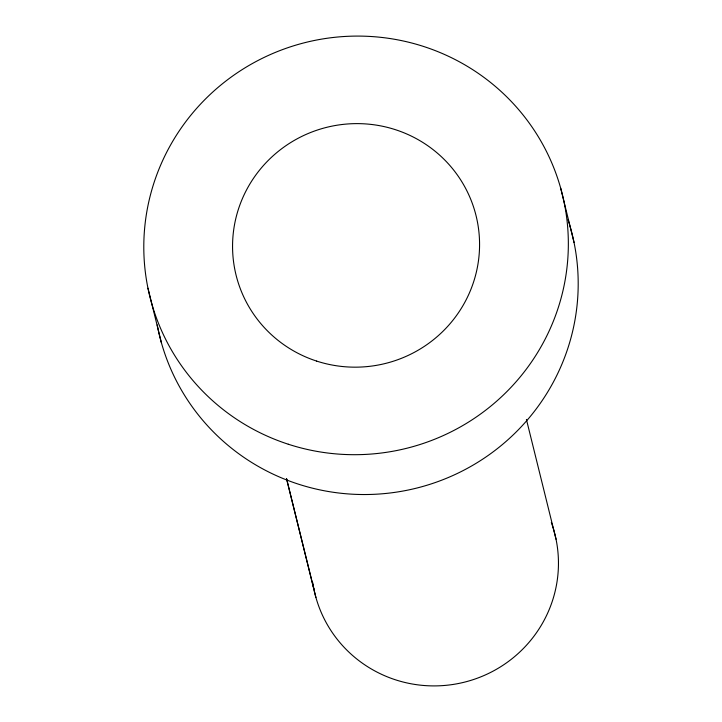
<?xml version="1.0" encoding="UTF-8"?>
<svg xmlns="http://www.w3.org/2000/svg" width="722" height="722" viewBox="0 0 722 722"><rect width="100%" height="100%" fill="white"/><g stroke="black" fill="none" stroke-linecap="round" stroke-linejoin="round"><path stroke-width="1.08" d="M560.651 188.063L574.026 242.412M526.419 419.437L556.021 539.217M286.589 478.794L313.871 589.044M286.481 478.506L315.92 597.482M147.974 288.213L161.349 342.562M551.328 522.502A123.615 121.657 -13.9 0 1 464.697 682.1A123.615 121.657 -13.9 0 1 312.743 582.627M568.024 219.75A212.458 209.1 -13.9 0 1 417.839 487.792A212.458 209.1 -13.9 0 1 157.215 324.918M316.633 361.081A123.615 121.657 -13.9 0 0 477.143 220.481A123.615 121.657 -13.9 0 0 274.432 154.616A123.615 121.657 -13.9 0 0 316.633 361.081M288.295 444.229A212.458 209.1 -13.9 0 0 564.171 202.575A212.458 209.1 -13.9 0 0 215.752 89.375A212.458 209.1 -13.9 0 0 288.295 444.229"/></g></svg>
